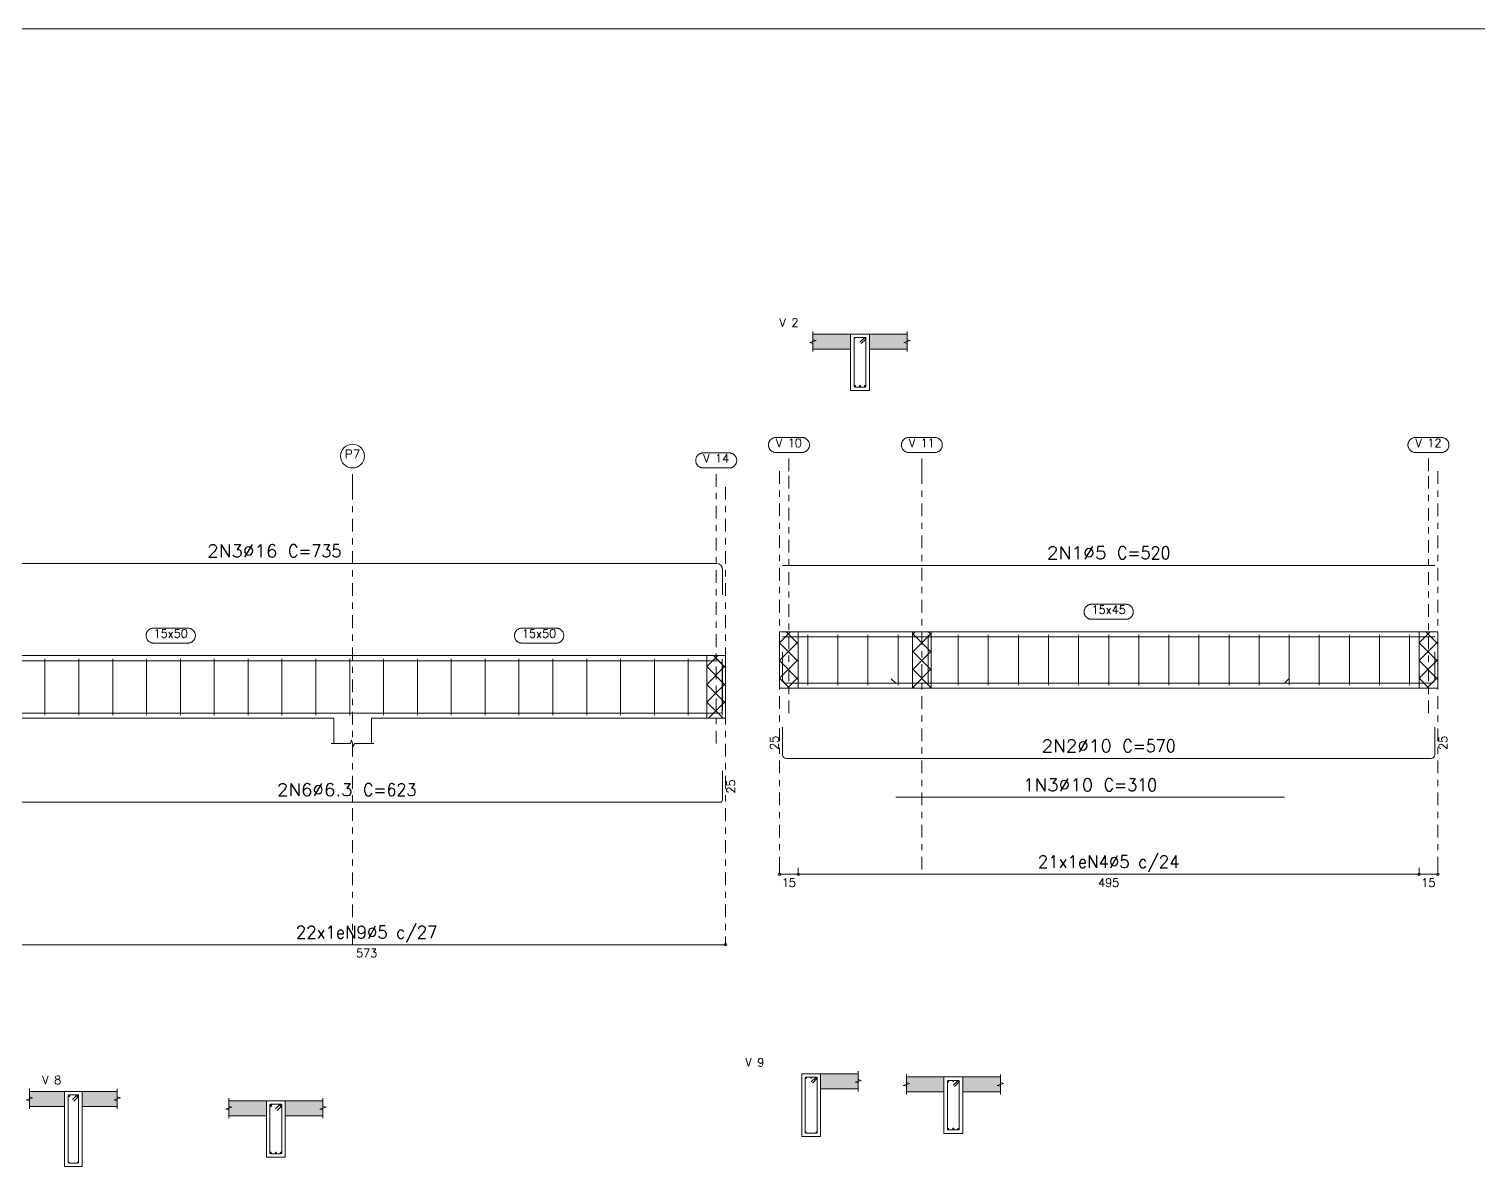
# Model space of a CAD drawing. Header units: millimetres. Extents: x 0 to 119, y 0 to 84.
# Drawn here: x 33.41 to 56.52, y 65.72 to 84 of the extents above; entities that cross this region are included whole.
import ezdxf
from ezdxf.enums import TextEntityAlignment as Align

# ---------------------------------------------------------------- set-up
doc = ezdxf.new("R2010")
doc.units = ezdxf.units.MM
doc.linetypes.add('CYPE_RAYAPUNTO', pattern=[0.4125, 0.2025, -0.105, 0, -0.105])
for name, color, linetype, lineweight in [('ARM_LONGITUDINAL_Ø10', 103, 'Continuous', 9), ('ARM_LONGITUDINAL_Ø12_5', 51, 'Continuous', 9), ('ARM_LONGITUDINAL_Ø16', 212, 'Continuous', 9), ('ARM_LONGITUDINAL_Ø5', 151, 'Continuous', 9), ('ARM_LONGITUDINAL_Ø6_3', 32, 'Continuous', 9), ('ARM_LONGITUDINAL_Ø8', 32, 'Continuous', 9), ('ARM_TRANSVERSAL_Ø5', 151, 'Continuous', 9), ('ELE_ARM_TRANS_TXT_EST', 3, 'Continuous', 9), ('ELE_CONT_NOS', 122, 'Continuous', 9), ('ELE_CONT_VIG_CONCRETO', 2, 'Continuous', 9), ('ELE_COT_COT_ANCORAGENS', 3, 'Continuous', 0), ('ELE_COT_COT_EST', 3, 'Continuous', 0), ('ELE_COT_COT_LIN_APOIOS', 2, 'CYPE_RAYAPUNTO', 0), ('ELE_COT_TEXTOS_ESTRIBOS', 122, 'Continuous', 0), ('ELE_REF_COT_LIN_AUX_COTA', 2, 'CYPE_RAYAPUNTO', 9), ('ELE_REF_NOME_PORTICO', 3, 'Continuous', 9), ('ELE_REF_REF_NOME', 3, 'Continuous', 9), ('ELE_REF_REF_REFERENCIA', 3, 'Continuous', 9), ('ELE_REF_TEXTO_REF_NOME', 3, 'Continuous', 9), ('ELE_REF_TEXTO_REF_REFERENCIA', 3, 'Continuous', 9), ('POR_ARM_LONG_ARM_TEXTOS', 3, 'Continuous', 9), ('POR_ARM_LONG_TXT_COMP', 3, 'Continuous', 9), ('QUAD_BORDA', 1, 'Continuous', 20), ('QUAD_LIMITES', 2, 'Continuous', 0), ('SEC_CONT_LAJES_CORTE', 8, 'Continuous', 9), ('SEC_CONT_VIG_CONCRETO_CORTE', 2, 'Continuous', 9)]:
    doc.layers.add(name, color=color, linetype=linetype, lineweight=lineweight)
doc.styles.add('CYPETXT', font='', dxfattribs={"height": 0.2})
doc.styles.get('CYPETXT').set_extended_font_data('romans')

msp = doc.modelspace()

# ---------------------------------------------------------------- hatches: boundary and pattern name
at = {"layer": 'SEC_CONT_LAJES_CORTE', "true_color": 0xdad7d3}
for points in [[(45.918, 79.135), (46.518, 79.135), (46.518, 78.895), (45.918, 78.895)], [(47.418, 79.135), (46.818, 79.135), (46.818, 78.895), (47.418, 78.895)], [(46.639, 67.337), (46.039, 67.337), (46.039, 67.097), (46.639, 67.097)], [(47.407, 67.287), (48.007, 67.287), (48.007, 67.047), (47.407, 67.047)], [(48.907, 67.287), (48.307, 67.287), (48.307, 67.047), (48.907, 67.047)], [(33.421, 67.057), (33.981, 67.057), (33.981, 66.817), (33.421, 66.817)], [(34.821, 67.057), (34.261, 67.057), (34.261, 66.817), (34.821, 66.817)], [(36.601, 66.907), (37.201, 66.907), (37.201, 66.667), (36.601, 66.667)], [(38.101, 66.907), (37.501, 66.907), (37.501, 66.667), (38.101, 66.667)]]:
    msp.add_hatch(color=254, dxfattribs=at).paths.add_polyline_path(points, flags=0)

# ---------------------------------------------------------------- linework, layer by layer
at = {"layer": 'ARM_LONGITUDINAL_Ø10'}
for p, q in [((47.237, 73.568), (47.166, 73.638)), ((53.437, 73.568), (53.508, 73.638))]:
    msp.add_line(p, q, dxfattribs=at)
for points in [[(55.834, 74.068), (55.834, 73.628), (55.83, 73.605), (55.817, 73.585), (55.797, 73.572), (55.774, 73.568), (45.494, 73.568), (45.471, 73.572), (45.452, 73.585), (45.439, 73.605), (45.434, 73.628), (45.434, 74.068)], [(47.237, 73.568), (53.437, 73.568)], [(55.834, 72.866), (55.834, 72.426), (55.83, 72.403), (55.817, 72.383), (55.797, 72.37), (55.774, 72.366), (45.494, 72.366), (45.471, 72.37), (45.452, 72.383), (45.439, 72.403), (45.434, 72.426), (45.434, 72.866)], [(47.237, 71.746), (53.437, 71.746)]]:
    msp.add_lwpolyline(points, dxfattribs=at)
for centre in [(46.588, 78.305), (46.668, 78.305), (46.748, 78.305), (48.077, 66.457), (48.237, 66.457), (37.271, 66.077), (37.351, 66.077), (37.431, 66.077)]:
    msp.add_circle(centre, 0.01, dxfattribs=at)
at = {"layer": 'ARM_LONGITUDINAL_Ø12_5'}
for centre in [(34.053, 66.985), (34.188, 66.985), (37.273, 66.835), (37.428, 66.835), (48.157, 66.459)]:
    msp.add_circle(centre, 0.0125, dxfattribs=at)
at = {"layer": 'ARM_LONGITUDINAL_Ø16'}
for points in [[(44.474, 74.976), (44.474, 75.38), (44.467, 75.417), (44.446, 75.448), (44.415, 75.469), (44.378, 75.476), (30.274, 75.476)], [(44.474, 73.424), (44.474, 73.828), (44.467, 73.864), (44.446, 73.896), (44.415, 73.916), (44.378, 73.924), (30.274, 73.924)]]:
    msp.add_lwpolyline(points, dxfattribs=at)
at = {"layer": 'ARM_LONGITUDINAL_Ø5'}
for points in [[(55.834, 75.446), (45.434, 75.446)], [(55.834, 74.304), (45.434, 74.304)]]:
    msp.add_lwpolyline(points, dxfattribs=at)
for centre in [(46.583, 79.07), (46.753, 79.07), (48.075, 67.206), (48.239, 67.206), (37.273, 66.817), (37.428, 66.817)]:
    msp.add_circle(centre, 0.005, dxfattribs=at)
at = {"layer": 'ARM_LONGITUDINAL_Ø6_3'}
for points in [[(44.474, 73.588), (44.474, 73.125), (44.472, 73.111), (44.463, 73.099), (44.451, 73.091), (44.437, 73.088), (32.524, 73.088)], [(44.474, 72.168), (44.474, 71.706), (44.472, 71.692), (44.463, 71.679), (44.451, 71.671), (44.437, 71.668), (32.524, 71.668)]]:
    msp.add_lwpolyline(points, dxfattribs=at)
for centre in [(45.889, 67.271), (48.157, 67.221), (45.805, 66.403), (45.973, 66.403), (34.047, 65.924), (34.195, 65.924)]:
    msp.add_circle(centre, 0.0063, dxfattribs=at)
at = {"layer": 'ARM_LONGITUDINAL_Ø8'}
for centre in [(45.807, 67.269), (45.971, 67.269), (48.075, 67.219), (48.239, 67.219)]:
    msp.add_circle(centre, 0.008, dxfattribs=at)
at = {"layer": 'ARM_TRANSVERSAL_Ø5'}
for p, q in [((45.834, 74.336), (45.834, 73.536)), ((46.314, 74.336), (46.314, 73.536)), ((46.794, 74.336), (46.794, 73.536)), ((47.274, 74.336), (47.274, 73.536)), ((47.754, 74.336), (47.754, 73.536)), ((48.234, 74.336), (48.234, 73.536)), ((48.714, 74.336), (48.714, 73.536)), ((49.194, 74.336), (49.194, 73.536)), ((49.674, 74.336), (49.674, 73.536)), ((50.154, 74.336), (50.154, 73.536)), ((50.634, 74.336), (50.634, 73.536)), ((51.114, 74.336), (51.114, 73.536)), ((51.594, 74.336), (51.594, 73.536)), ((52.074, 74.336), (52.074, 73.536)), ((52.554, 74.336), (52.554, 73.536)), ((53.034, 74.336), (53.034, 73.536)), ((53.514, 74.336), (53.514, 73.536)), ((53.994, 74.336), (53.994, 73.536)), ((54.474, 74.336), (54.474, 73.536)), ((54.954, 74.336), (54.954, 73.536)), ((55.434, 74.336), (55.434, 73.536)), ((33.669, 73.956), (33.669, 73.056)), ((34.209, 73.956), (34.209, 73.056)), ((34.749, 73.956), (34.749, 73.056)), ((35.289, 73.956), (35.289, 73.056)), ((35.829, 73.956), (35.829, 73.056)), ((36.369, 73.956), (36.369, 73.056)), ((36.909, 73.956), (36.909, 73.056)), ((37.449, 73.956), (37.449, 73.056)), ((37.989, 73.956), (37.989, 73.056)), ((38.529, 73.956), (38.529, 73.056)), ((39.069, 73.956), (39.069, 73.056)), ((39.609, 73.956), (39.609, 73.056)), ((40.149, 73.956), (40.149, 73.056)), ((40.689, 73.956), (40.689, 73.056)), ((41.229, 73.956), (41.229, 73.056)), ((41.769, 73.956), (41.769, 73.056)), ((42.309, 73.956), (42.309, 73.056)), ((42.849, 73.956), (42.849, 73.056)), ((43.389, 73.956), (43.389, 73.056)), ((43.929, 73.956), (43.929, 73.056)), ((44.469, 73.956), (44.469, 73.056))]:
    msp.add_line(p, q, dxfattribs=at)
for points in [[(46.688, 78.984), (46.759, 79.054), (46.761, 79.057), (46.762, 79.059), (46.763, 79.062), (46.763, 79.065), (46.763, 79.068), (46.762, 79.071), (46.761, 79.073), (46.759, 79.076), (46.757, 79.078), (46.754, 79.079), (46.751, 79.08), (46.748, 79.08), (46.588, 79.08), (46.583, 79.079), (46.578, 79.076), (46.575, 79.071), (46.573, 79.065), (46.573, 78.305), (46.575, 78.299), (46.578, 78.294), (46.583, 78.291), (46.588, 78.29), (46.748, 78.29), (46.754, 78.291), (46.759, 78.294), (46.762, 78.299), (46.763, 78.305), (46.763, 79.065), (46.763, 79.068), (46.762, 79.071), (46.761, 79.073), (46.759, 79.076), (46.757, 79.078), (46.754, 79.079), (46.751, 79.08), (46.748, 79.08), (46.746, 79.08), (46.744, 79.079), (46.742, 79.078), (46.74, 79.077), (46.738, 79.076), (46.667, 79.005)], [(45.91, 67.189), (45.98, 67.26), (45.982, 67.262), (45.983, 67.264), (45.984, 67.266), (45.984, 67.269), (45.984, 67.271), (45.983, 67.274), (45.982, 67.276), (45.98, 67.278), (45.978, 67.28), (45.976, 67.281), (45.974, 67.282), (45.971, 67.282), (45.807, 67.282), (45.802, 67.281), (45.798, 67.278), (45.795, 67.274), (45.794, 67.269), (45.794, 66.405), (45.795, 66.4), (45.798, 66.396), (45.802, 66.393), (45.807, 66.392), (45.971, 66.392), (45.976, 66.393), (45.98, 66.396), (45.983, 66.4), (45.984, 66.405), (45.984, 67.269), (45.984, 67.271), (45.983, 67.274), (45.982, 67.276), (45.98, 67.278), (45.978, 67.28), (45.976, 67.281), (45.974, 67.282), (45.971, 67.282), (45.969, 67.282), (45.966, 67.281), (45.964, 67.28), (45.962, 67.278), (45.891, 67.207)], [(48.177, 67.136), (48.247, 67.206), (48.249, 67.209), (48.25, 67.211), (48.251, 67.214), (48.252, 67.217), (48.251, 67.22), (48.25, 67.223), (48.249, 67.225), (48.247, 67.227), (48.245, 67.229), (48.242, 67.231), (48.24, 67.232), (48.237, 67.232), (48.077, 67.232), (48.071, 67.231), (48.066, 67.227), (48.063, 67.223), (48.062, 67.217), (48.062, 66.457), (48.063, 66.451), (48.066, 66.446), (48.071, 66.443), (48.077, 66.442), (48.237, 66.442), (48.242, 66.443), (48.247, 66.446), (48.25, 66.451), (48.252, 66.457), (48.252, 67.217), (48.251, 67.22), (48.25, 67.223), (48.249, 67.225), (48.247, 67.227), (48.245, 67.229), (48.242, 67.231), (48.24, 67.232), (48.237, 67.232), (48.234, 67.232), (48.232, 67.231), (48.23, 67.23), (48.228, 67.229), (48.226, 67.227), (48.155, 67.157)], [(34.13, 66.902), (34.201, 66.973), (34.203, 66.975), (34.205, 66.978), (34.206, 66.982), (34.206, 66.985), (34.206, 66.988), (34.205, 66.992), (34.203, 66.995), (34.201, 66.997), (34.198, 67), (34.195, 67.001), (34.192, 67.002), (34.188, 67.002), (34.053, 67.002), (34.047, 67.001), (34.041, 66.997), (34.037, 66.992), (34.036, 66.985), (34.036, 65.93), (34.037, 65.923), (34.041, 65.918), (34.047, 65.914), (34.053, 65.912), (34.188, 65.912), (34.195, 65.914), (34.201, 65.918), (34.205, 65.923), (34.206, 65.93), (34.206, 66.985), (34.206, 66.988), (34.205, 66.992), (34.203, 66.995), (34.201, 66.997), (34.198, 67), (34.195, 67.001), (34.192, 67.002), (34.188, 67.002), (34.185, 67.002), (34.182, 67.001), (34.179, 67), (34.176, 66.997), (34.105, 66.927)], [(37.37, 66.752), (37.441, 66.823), (37.443, 66.825), (37.445, 66.828), (37.446, 66.832), (37.446, 66.835), (37.446, 66.838), (37.445, 66.842), (37.443, 66.845), (37.441, 66.847), (37.438, 66.85), (37.435, 66.851), (37.432, 66.852), (37.428, 66.852), (37.273, 66.852), (37.267, 66.851), (37.261, 66.847), (37.257, 66.842), (37.256, 66.835), (37.256, 66.08), (37.257, 66.073), (37.261, 66.068), (37.267, 66.064), (37.273, 66.062), (37.428, 66.062), (37.435, 66.064), (37.441, 66.068), (37.445, 66.073), (37.446, 66.08), (37.446, 66.835), (37.446, 66.838), (37.445, 66.842), (37.443, 66.845), (37.441, 66.847), (37.438, 66.85), (37.435, 66.851), (37.432, 66.852), (37.428, 66.852), (37.425, 66.852), (37.422, 66.851), (37.419, 66.85), (37.416, 66.847), (37.345, 66.777)]]:
    msp.add_lwpolyline(points, dxfattribs=at)
at = {"layer": 'ELE_CONT_NOS'}
for p, q in [((45.384, 74.386), (45.384, 73.486)), ((55.884, 74.386), (55.884, 73.486)), ((44.524, 74.006), (44.524, 73.006)), ((38.274, 73.006), (38.274, 72.606)), ((38.874, 73.006), (38.874, 72.606))]:
    msp.add_line(p, q, dxfattribs=at)
at = {"layer": 'ELE_CONT_NOS', "lineweight": 0}
for p, q in [((45.384, 74.21), (45.56, 74.386)), ((45.384, 73.927), (45.684, 74.227)), ((45.684, 73.91), (45.384, 74.21)), ((45.684, 74.193), (45.491, 74.386)), ((47.504, 74.343), (47.548, 74.386)), ((47.504, 74.06), (47.804, 74.36)), ((47.804, 74.06), (47.504, 74.36)), ((47.804, 74.343), (47.761, 74.386)), ((55.584, 74.21), (55.76, 74.386)), ((55.584, 73.927), (55.884, 74.227)), ((55.884, 73.91), (55.584, 74.21)), ((55.884, 74.193), (55.691, 74.386)), ((44.224, 73.83), (44.4, 74.006)), ((44.524, 73.813), (44.331, 74.006)), ((47.504, 73.777), (47.804, 74.077)), ((47.804, 73.777), (47.504, 74.077)), ((44.224, 73.547), (44.524, 73.847)), ((44.524, 73.53), (44.224, 73.83)), ((45.384, 73.644), (45.684, 73.944)), ((45.684, 73.627), (45.384, 73.927)), ((47.504, 73.494), (47.804, 73.794)), ((47.804, 73.494), (47.504, 73.794)), ((55.584, 73.644), (55.884, 73.944)), ((55.884, 73.627), (55.584, 73.927)), ((44.224, 73.264), (44.524, 73.564)), ((44.524, 73.247), (44.224, 73.547)), ((45.543, 73.486), (45.384, 73.644)), ((45.509, 73.486), (45.684, 73.661)), ((47.53, 73.486), (47.504, 73.511)), ((47.779, 73.486), (47.804, 73.511)), ((55.743, 73.486), (55.584, 73.644)), ((55.709, 73.486), (55.884, 73.661)), ((44.483, 73.006), (44.224, 73.264)), ((44.249, 73.006), (44.524, 73.281))]:
    msp.add_line(p, q, dxfattribs=at)
at = {"layer": 'ELE_CONT_NOS'}
for points in [[(45.384, 74.386), (45.684, 74.386)], [(55.584, 74.386), (55.884, 74.386)], [(38.274, 74.006), (38.874, 74.006)], [(44.224, 74.006), (44.524, 74.006)], [(45.384, 73.486), (45.684, 73.486)], [(55.584, 73.486), (55.884, 73.486)], [(44.224, 73.006), (44.524, 73.006)], [(38.234, 72.606), (38.544, 72.606), (38.559, 72.656), (38.589, 72.556), (38.604, 72.606), (38.914, 72.606)]]:
    msp.add_lwpolyline(points, dxfattribs=at)
at = {"layer": 'ELE_CONT_NOS', "lineweight": 0}
for points in [[(45.384, 74.386), (45.384, 73.486), (45.684, 73.486), (45.684, 74.386), (45.384, 74.386)], [(47.504, 74.386), (47.504, 73.486), (47.804, 73.486), (47.804, 74.386), (47.504, 74.386)], [(55.584, 74.386), (55.584, 73.486), (55.884, 73.486), (55.884, 74.386), (55.584, 74.386)], [(44.224, 74.006), (44.224, 73.006), (44.524, 73.006), (44.524, 74.006), (44.224, 74.006)]]:
    msp.add_lwpolyline(points, close=True, dxfattribs=at)
at = {"layer": 'ELE_CONT_VIG_CONCRETO'}
for p, q in [((45.684, 74.386), (47.654, 74.386)), ((47.654, 74.386), (55.584, 74.386)), ((33.074, 74.006), (38.274, 74.006)), ((38.874, 74.006), (44.224, 74.006)), ((45.684, 73.486), (47.654, 73.486)), ((47.654, 73.486), (55.584, 73.486)), ((33.074, 73.006), (38.274, 73.006)), ((38.874, 73.006), (44.224, 73.006))]:
    msp.add_line(p, q, dxfattribs=at)
at = {"layer": 'ELE_COT_COT_EST'}
for p, q in [((45.384, 70.519), (45.384, 70.619)), ((45.684, 70.519), (45.684, 70.619)), ((55.584, 70.519), (55.584, 70.619))]:
    msp.add_line(p, q, dxfattribs=at)
for points in [[(45.384, 70.519), (45.684, 70.519), (45.684, 70.619)], [(45.684, 70.519), (55.584, 70.519), (55.584, 70.619)], [(55.584, 70.519), (55.884, 70.519), (55.884, 70.619)], [(33.074, 69.395), (44.524, 69.395), (44.524, 69.495)]]:
    msp.add_lwpolyline(points, dxfattribs=at)
for centre in [(45.384, 70.519), (45.684, 70.519), (45.684, 70.519), (55.584, 70.519), (55.584, 70.519), (55.884, 70.519), (44.524, 69.395)]:
    msp.add_circle(centre, 0.02, dxfattribs=at)
at = {"layer": 'ELE_COT_COT_LIN_APOIOS'}
for p, q in [((45.384, 76.946), (45.384, 70.519)), ((45.384, 76.946), (45.384, 70.519)), ((47.654, 76.946), (47.654, 70.519)), ((55.884, 76.946), (55.884, 70.519)), ((55.884, 76.946), (55.884, 70.519)), ((38.574, 76.699), (38.574, 69.395)), ((44.524, 76.699), (44.524, 69.395))]:
    msp.add_line(p, q, dxfattribs=at)
at = {"layer": 'ELE_REF_COT_LIN_AUX_COTA'}
for p, q in [((45.534, 76.946), (45.534, 77.246)), ((47.654, 76.946), (47.654, 77.246)), ((55.734, 76.946), (55.734, 77.246)), ((38.574, 76.699), (38.574, 76.999)), ((44.374, 76.699), (44.374, 76.999)), ((45.534, 73.086), (45.534, 76.946)), ((55.734, 73.086), (55.734, 76.946)), ((44.374, 72.606), (44.374, 76.699))]:
    msp.add_line(p, q, dxfattribs=at)
at = {"layer": 'ELE_REF_REF_NOME'}
for points in [[(50.907, 74.826), (50.915, 74.825), (50.923, 74.825), (50.931, 74.823), (50.939, 74.821), (50.947, 74.819), (50.954, 74.816), (50.962, 74.813), (50.969, 74.809), (50.975, 74.805), (50.982, 74.8), (50.988, 74.795), (50.994, 74.789), (50.999, 74.783), (51.004, 74.777), (51.009, 74.77), (51.013, 74.763), (51.016, 74.756), (51.019, 74.749), (51.022, 74.741), (51.024, 74.734), (51.026, 74.726), (51.027, 74.718), (51.027, 74.71), (51.027, 74.702), (51.027, 74.694), (51.026, 74.686), (51.024, 74.678), (51.022, 74.67), (51.019, 74.663), (51.016, 74.655), (51.013, 74.648), (51.009, 74.641), (51.004, 74.635), (50.999, 74.628), (50.994, 74.622), (50.988, 74.617), (50.982, 74.612), (50.975, 74.607), (50.969, 74.602), (50.962, 74.599), (50.954, 74.595), (50.947, 74.592), (50.939, 74.59), (50.931, 74.588), (50.923, 74.587), (50.915, 74.586), (50.907, 74.586), (50.361, 74.586), (50.353, 74.586), (50.345, 74.587), (50.338, 74.588), (50.33, 74.59), (50.322, 74.592), (50.315, 74.595), (50.307, 74.599), (50.3, 74.602), (50.294, 74.607), (50.287, 74.612), (50.281, 74.617), (50.275, 74.622), (50.27, 74.628), (50.265, 74.635), (50.26, 74.641), (50.256, 74.648), (50.253, 74.655), (50.249, 74.663), (50.247, 74.67), (50.245, 74.678), (50.243, 74.686), (50.242, 74.694), (50.242, 74.702), (50.242, 74.71), (50.242, 74.718), (50.243, 74.726), (50.245, 74.734), (50.247, 74.741), (50.249, 74.749), (50.253, 74.756), (50.256, 74.763), (50.26, 74.77), (50.265, 74.777), (50.27, 74.783), (50.275, 74.789), (50.281, 74.795), (50.287, 74.8), (50.294, 74.805), (50.3, 74.809), (50.307, 74.813), (50.315, 74.816), (50.322, 74.819), (50.33, 74.821), (50.338, 74.823), (50.345, 74.825), (50.353, 74.825), (50.361, 74.826), (50.907, 74.826)], [(35.947, 74.446), (35.955, 74.445), (35.963, 74.445), (35.971, 74.443), (35.979, 74.441), (35.987, 74.439), (35.994, 74.436), (36.002, 74.433), (36.009, 74.429), (36.015, 74.425), (36.022, 74.42), (36.028, 74.415), (36.034, 74.409), (36.039, 74.403), (36.044, 74.397), (36.049, 74.39), (36.053, 74.383), (36.056, 74.376), (36.059, 74.369), (36.062, 74.361), (36.064, 74.353), (36.066, 74.346), (36.067, 74.338), (36.067, 74.33), (36.067, 74.322), (36.067, 74.314), (36.066, 74.306), (36.064, 74.298), (36.062, 74.29), (36.059, 74.282), (36.056, 74.275), (36.053, 74.268), (36.049, 74.261), (36.044, 74.254), (36.039, 74.248), (36.034, 74.242), (36.028, 74.237), (36.022, 74.231), (36.015, 74.227), (36.009, 74.222), (36.002, 74.219), (35.994, 74.215), (35.987, 74.212), (35.979, 74.21), (35.971, 74.208), (35.963, 74.207), (35.955, 74.206), (35.947, 74.206), (35.401, 74.206), (35.393, 74.206), (35.385, 74.207), (35.378, 74.208), (35.37, 74.21), (35.362, 74.212), (35.355, 74.215), (35.347, 74.219), (35.34, 74.222), (35.333, 74.227), (35.327, 74.231), (35.321, 74.237), (35.315, 74.242), (35.31, 74.248), (35.305, 74.254), (35.3, 74.261), (35.296, 74.268), (35.293, 74.275), (35.289, 74.282), (35.287, 74.29), (35.285, 74.298), (35.283, 74.306), (35.282, 74.314), (35.281, 74.322), (35.281, 74.33), (35.282, 74.338), (35.283, 74.346), (35.285, 74.353), (35.287, 74.361), (35.289, 74.369), (35.293, 74.376), (35.296, 74.383), (35.3, 74.39), (35.305, 74.397), (35.31, 74.403), (35.315, 74.409), (35.321, 74.415), (35.327, 74.42), (35.333, 74.425), (35.34, 74.429), (35.347, 74.433), (35.355, 74.436), (35.362, 74.439), (35.37, 74.441), (35.378, 74.443), (35.385, 74.445), (35.393, 74.445), (35.401, 74.446), (35.947, 74.446)], [(41.822, 74.446), (41.83, 74.445), (41.838, 74.445), (41.846, 74.443), (41.854, 74.441), (41.862, 74.439), (41.869, 74.436), (41.877, 74.433), (41.884, 74.429), (41.89, 74.425), (41.897, 74.42), (41.903, 74.415), (41.909, 74.409), (41.914, 74.403), (41.919, 74.397), (41.924, 74.39), (41.928, 74.383), (41.931, 74.376), (41.934, 74.369), (41.937, 74.361), (41.939, 74.353), (41.941, 74.346), (41.942, 74.338), (41.942, 74.33), (41.942, 74.322), (41.942, 74.314), (41.941, 74.306), (41.939, 74.298), (41.937, 74.29), (41.934, 74.282), (41.931, 74.275), (41.928, 74.268), (41.924, 74.261), (41.919, 74.254), (41.914, 74.248), (41.909, 74.242), (41.903, 74.237), (41.897, 74.231), (41.89, 74.227), (41.884, 74.222), (41.877, 74.219), (41.869, 74.215), (41.862, 74.212), (41.854, 74.21), (41.846, 74.208), (41.838, 74.207), (41.83, 74.206), (41.822, 74.206), (41.276, 74.206), (41.268, 74.206), (41.26, 74.207), (41.253, 74.208), (41.245, 74.21), (41.237, 74.212), (41.23, 74.215), (41.222, 74.219), (41.215, 74.222), (41.208, 74.227), (41.202, 74.231), (41.196, 74.237), (41.19, 74.242), (41.185, 74.248), (41.18, 74.254), (41.175, 74.261), (41.171, 74.268), (41.168, 74.275), (41.164, 74.282), (41.162, 74.29), (41.16, 74.298), (41.158, 74.306), (41.157, 74.314), (41.156, 74.322), (41.156, 74.33), (41.157, 74.338), (41.158, 74.346), (41.16, 74.353), (41.162, 74.361), (41.164, 74.369), (41.168, 74.376), (41.171, 74.383), (41.175, 74.39), (41.18, 74.397), (41.185, 74.403), (41.19, 74.409), (41.196, 74.415), (41.202, 74.42), (41.208, 74.425), (41.215, 74.429), (41.222, 74.433), (41.23, 74.436), (41.237, 74.439), (41.245, 74.441), (41.253, 74.443), (41.26, 74.445), (41.268, 74.445), (41.276, 74.446), (41.822, 74.446)]]:
    msp.add_lwpolyline(points, close=True, dxfattribs=at)
at = {"layer": 'ELE_REF_REF_REFERENCIA'}
for points in [[(45.741, 77.486), (45.749, 77.485), (45.757, 77.485), (45.765, 77.483), (45.773, 77.481), (45.781, 77.479), (45.788, 77.476), (45.796, 77.473), (45.803, 77.469), (45.809, 77.465), (45.816, 77.46), (45.822, 77.455), (45.828, 77.449), (45.833, 77.443), (45.838, 77.437), (45.843, 77.43), (45.847, 77.423), (45.85, 77.416), (45.853, 77.409), (45.856, 77.401), (45.858, 77.394), (45.86, 77.386), (45.861, 77.378), (45.861, 77.37), (45.861, 77.362), (45.861, 77.354), (45.86, 77.346), (45.858, 77.338), (45.856, 77.33), (45.853, 77.323), (45.85, 77.315), (45.847, 77.308), (45.843, 77.301), (45.838, 77.295), (45.833, 77.288), (45.828, 77.282), (45.822, 77.277), (45.816, 77.272), (45.809, 77.267), (45.803, 77.262), (45.796, 77.259), (45.788, 77.255), (45.781, 77.252), (45.773, 77.25), (45.765, 77.248), (45.757, 77.247), (45.749, 77.246), (45.741, 77.246), (45.327, 77.246), (45.319, 77.246), (45.311, 77.247), (45.304, 77.248), (45.296, 77.25), (45.288, 77.252), (45.281, 77.255), (45.273, 77.259), (45.266, 77.262), (45.26, 77.267), (45.253, 77.272), (45.247, 77.277), (45.241, 77.282), (45.236, 77.288), (45.231, 77.295), (45.226, 77.301), (45.222, 77.308), (45.219, 77.315), (45.215, 77.323), (45.213, 77.33), (45.211, 77.338), (45.209, 77.346), (45.208, 77.354), (45.208, 77.362), (45.208, 77.37), (45.208, 77.378), (45.209, 77.386), (45.211, 77.394), (45.213, 77.401), (45.215, 77.409), (45.219, 77.416), (45.222, 77.423), (45.226, 77.43), (45.231, 77.437), (45.236, 77.443), (45.241, 77.449), (45.247, 77.455), (45.253, 77.46), (45.26, 77.465), (45.266, 77.469), (45.273, 77.473), (45.281, 77.476), (45.288, 77.479), (45.296, 77.481), (45.304, 77.483), (45.311, 77.485), (45.319, 77.485), (45.327, 77.486), (45.741, 77.486)], [(47.861, 77.486), (47.869, 77.485), (47.877, 77.485), (47.885, 77.483), (47.893, 77.481), (47.901, 77.479), (47.908, 77.476), (47.916, 77.473), (47.923, 77.469), (47.929, 77.465), (47.936, 77.46), (47.942, 77.455), (47.948, 77.449), (47.953, 77.443), (47.958, 77.437), (47.963, 77.43), (47.967, 77.423), (47.97, 77.416), (47.973, 77.409), (47.976, 77.401), (47.978, 77.394), (47.98, 77.386), (47.981, 77.378), (47.981, 77.37), (47.981, 77.362), (47.981, 77.354), (47.98, 77.346), (47.978, 77.338), (47.976, 77.33), (47.973, 77.323), (47.97, 77.315), (47.967, 77.308), (47.963, 77.301), (47.958, 77.295), (47.953, 77.288), (47.948, 77.282), (47.942, 77.277), (47.936, 77.272), (47.929, 77.267), (47.923, 77.262), (47.916, 77.259), (47.908, 77.255), (47.901, 77.252), (47.893, 77.25), (47.885, 77.248), (47.877, 77.247), (47.869, 77.246), (47.861, 77.246), (47.447, 77.246), (47.439, 77.246), (47.431, 77.247), (47.424, 77.248), (47.416, 77.25), (47.408, 77.252), (47.401, 77.255), (47.393, 77.259), (47.386, 77.262), (47.38, 77.267), (47.373, 77.272), (47.367, 77.277), (47.361, 77.282), (47.356, 77.288), (47.351, 77.295), (47.346, 77.301), (47.342, 77.308), (47.339, 77.315), (47.335, 77.323), (47.333, 77.33), (47.331, 77.338), (47.329, 77.346), (47.328, 77.354), (47.328, 77.362), (47.328, 77.37), (47.328, 77.378), (47.329, 77.386), (47.331, 77.394), (47.333, 77.401), (47.335, 77.409), (47.339, 77.416), (47.342, 77.423), (47.346, 77.43), (47.351, 77.437), (47.356, 77.443), (47.361, 77.449), (47.367, 77.455), (47.373, 77.46), (47.38, 77.465), (47.386, 77.469), (47.393, 77.473), (47.401, 77.476), (47.408, 77.479), (47.416, 77.481), (47.424, 77.483), (47.431, 77.485), (47.439, 77.485), (47.447, 77.486), (47.861, 77.486)], [(55.941, 77.486), (55.949, 77.485), (55.957, 77.485), (55.965, 77.483), (55.973, 77.481), (55.981, 77.479), (55.988, 77.476), (55.996, 77.473), (56.003, 77.469), (56.009, 77.465), (56.016, 77.46), (56.022, 77.455), (56.028, 77.449), (56.033, 77.443), (56.038, 77.437), (56.043, 77.43), (56.047, 77.423), (56.05, 77.416), (56.053, 77.409), (56.056, 77.401), (56.058, 77.394), (56.06, 77.386), (56.061, 77.378), (56.061, 77.37), (56.061, 77.362), (56.061, 77.354), (56.06, 77.346), (56.058, 77.338), (56.056, 77.33), (56.053, 77.323), (56.05, 77.315), (56.047, 77.308), (56.043, 77.301), (56.038, 77.295), (56.033, 77.288), (56.028, 77.282), (56.022, 77.277), (56.016, 77.272), (56.009, 77.267), (56.003, 77.262), (55.996, 77.259), (55.988, 77.255), (55.981, 77.252), (55.973, 77.25), (55.965, 77.248), (55.957, 77.247), (55.949, 77.246), (55.941, 77.246), (55.527, 77.246), (55.519, 77.246), (55.511, 77.247), (55.504, 77.248), (55.496, 77.25), (55.488, 77.252), (55.481, 77.255), (55.473, 77.259), (55.466, 77.262), (55.46, 77.267), (55.453, 77.272), (55.447, 77.277), (55.441, 77.282), (55.436, 77.288), (55.431, 77.295), (55.426, 77.301), (55.422, 77.308), (55.419, 77.315), (55.415, 77.323), (55.413, 77.33), (55.411, 77.338), (55.409, 77.346), (55.408, 77.354), (55.408, 77.362), (55.408, 77.37), (55.408, 77.378), (55.409, 77.386), (55.411, 77.394), (55.413, 77.401), (55.415, 77.409), (55.419, 77.416), (55.422, 77.423), (55.426, 77.43), (55.431, 77.437), (55.436, 77.443), (55.441, 77.449), (55.447, 77.455), (55.453, 77.46), (55.46, 77.465), (55.466, 77.469), (55.473, 77.473), (55.481, 77.476), (55.488, 77.479), (55.496, 77.481), (55.504, 77.483), (55.511, 77.485), (55.519, 77.485), (55.527, 77.486), (55.941, 77.486)], [(44.581, 77.239), (44.589, 77.238), (44.597, 77.238), (44.605, 77.236), (44.613, 77.234), (44.621, 77.232), (44.628, 77.229), (44.636, 77.226), (44.643, 77.222), (44.649, 77.218), (44.656, 77.213), (44.662, 77.208), (44.668, 77.202), (44.673, 77.196), (44.678, 77.19), (44.683, 77.183), (44.687, 77.176), (44.69, 77.169), (44.693, 77.162), (44.696, 77.154), (44.698, 77.146), (44.7, 77.139), (44.701, 77.131), (44.701, 77.123), (44.701, 77.115), (44.701, 77.107), (44.7, 77.099), (44.698, 77.091), (44.696, 77.083), (44.693, 77.076), (44.69, 77.068), (44.687, 77.061), (44.683, 77.054), (44.678, 77.047), (44.673, 77.041), (44.668, 77.035), (44.662, 77.03), (44.656, 77.024), (44.649, 77.02), (44.643, 77.015), (44.636, 77.012), (44.628, 77.008), (44.621, 77.005), (44.613, 77.003), (44.605, 77.001), (44.597, 77), (44.589, 76.999), (44.581, 76.999), (44.167, 76.999), (44.159, 76.999), (44.151, 77), (44.144, 77.001), (44.136, 77.003), (44.128, 77.005), (44.121, 77.008), (44.113, 77.012), (44.106, 77.015), (44.099, 77.02), (44.093, 77.024), (44.087, 77.03), (44.081, 77.035), (44.076, 77.041), (44.071, 77.047), (44.066, 77.054), (44.062, 77.061), (44.059, 77.068), (44.055, 77.076), (44.053, 77.083), (44.051, 77.091), (44.049, 77.099), (44.048, 77.107), (44.047, 77.115), (44.047, 77.123), (44.048, 77.131), (44.049, 77.139), (44.051, 77.146), (44.053, 77.154), (44.055, 77.162), (44.059, 77.169), (44.062, 77.176), (44.066, 77.183), (44.071, 77.19), (44.076, 77.196), (44.081, 77.202), (44.087, 77.208), (44.093, 77.213), (44.099, 77.218), (44.106, 77.222), (44.113, 77.226), (44.121, 77.229), (44.128, 77.232), (44.136, 77.234), (44.144, 77.236), (44.151, 77.238), (44.159, 77.238), (44.167, 77.239), (44.581, 77.239)]]:
    msp.add_lwpolyline(points, close=True, dxfattribs=at)
msp.add_circle((38.574, 77.189), 0.19, dxfattribs=at)
at = {"layer": 'QUAD_BORDA'}
msp.add_lwpolyline([(0, 0), (118.8, 0), (118.8, 84), (0, 84), (0, 0)], close=True, dxfattribs=at)
at = {"layer": 'QUAD_LIMITES'}
msp.add_lwpolyline([(0, 0), (118.8, 0), (118.8, 84), (0, 84), (0, 0)], close=True, dxfattribs=at)
at = {"layer": 'SEC_CONT_LAJES_CORTE'}
for points in [[(45.918, 79.175), (45.918, 79.045), (45.968, 79.03), (45.868, 79), (45.918, 78.985), (45.918, 78.855)], [(45.918, 79.135), (46.518, 79.135), (46.518, 78.895), (45.918, 78.895)], [(47.418, 79.135), (46.818, 79.135), (46.818, 78.895), (47.418, 78.895)], [(47.418, 79.175), (47.418, 79.045), (47.468, 79.03), (47.368, 79), (47.418, 78.985), (47.418, 78.855)], [(46.639, 67.337), (46.039, 67.337), (46.039, 67.097), (46.639, 67.097)], [(46.639, 67.377), (46.639, 67.247), (46.689, 67.232), (46.589, 67.202), (46.639, 67.187), (46.639, 67.057)], [(47.407, 67.327), (47.407, 67.197), (47.457, 67.182), (47.357, 67.152), (47.407, 67.137), (47.407, 67.007)], [(47.407, 67.287), (48.007, 67.287), (48.007, 67.047), (47.407, 67.047)], [(48.907, 67.287), (48.307, 67.287), (48.307, 67.047), (48.907, 67.047)], [(48.907, 67.327), (48.907, 67.197), (48.957, 67.182), (48.857, 67.152), (48.907, 67.137), (48.907, 67.007)], [(33.421, 67.097), (33.421, 66.967), (33.471, 66.952), (33.371, 66.922), (33.421, 66.907), (33.421, 66.777)], [(33.421, 67.057), (33.981, 67.057), (33.981, 66.817), (33.421, 66.817)], [(34.821, 67.057), (34.261, 67.057), (34.261, 66.817), (34.821, 66.817)], [(34.821, 67.097), (34.821, 66.967), (34.871, 66.952), (34.771, 66.922), (34.821, 66.907), (34.821, 66.777)], [(36.601, 66.947), (36.601, 66.817), (36.651, 66.802), (36.551, 66.772), (36.601, 66.757), (36.601, 66.627)], [(36.601, 66.907), (37.201, 66.907), (37.201, 66.667), (36.601, 66.667)], [(38.101, 66.907), (37.501, 66.907), (37.501, 66.667), (38.101, 66.667)], [(38.101, 66.947), (38.101, 66.817), (38.151, 66.802), (38.051, 66.772), (38.101, 66.757), (38.101, 66.627)]]:
    msp.add_lwpolyline(points, dxfattribs=at)
at = {"layer": 'SEC_CONT_LAJES_CORTE', "color": 254, "true_color": 0xdad7d3}
for points in [[(45.918, 79.135), (46.518, 79.135), (46.518, 78.895), (45.918, 78.895)], [(47.418, 79.135), (46.818, 79.135), (46.818, 78.895), (47.418, 78.895)], [(46.639, 67.337), (46.039, 67.337), (46.039, 67.097), (46.639, 67.097)], [(47.407, 67.287), (48.007, 67.287), (48.007, 67.047), (47.407, 67.047)], [(48.907, 67.287), (48.307, 67.287), (48.307, 67.047), (48.907, 67.047)], [(33.421, 67.057), (33.981, 67.057), (33.981, 66.817), (33.421, 66.817)], [(34.821, 67.057), (34.261, 67.057), (34.261, 66.817), (34.821, 66.817)], [(36.601, 66.907), (37.201, 66.907), (37.201, 66.667), (36.601, 66.667)], [(38.101, 66.907), (37.501, 66.907), (37.501, 66.667), (38.101, 66.667)]]:
    msp.add_lwpolyline(points, close=True, dxfattribs=at)
at = {"layer": 'SEC_CONT_VIG_CONCRETO_CORTE'}
for points in [[(46.818, 79.135), (46.518, 79.135), (46.518, 78.235), (46.818, 78.235), (46.818, 79.135)], [(46.039, 67.337), (45.739, 67.337), (45.739, 66.337), (46.039, 66.337), (46.039, 67.337)], [(48.307, 67.287), (48.007, 67.287), (48.007, 66.387), (48.307, 66.387), (48.307, 67.287)], [(34.261, 67.057), (33.981, 67.057), (33.981, 65.857), (34.261, 65.857), (34.261, 67.057)], [(37.501, 66.907), (37.201, 66.907), (37.201, 66.007), (37.501, 66.007), (37.501, 66.907)]]:
    msp.add_lwpolyline(points, close=True, dxfattribs=at)

# ---------------------------------------------------------------- texts
at = {"layer": 'ELE_ARM_TRANS_TXT_EST', "style": 'CYPETXT', "width": 0.837784}
for s, p, p2 in [('21x1eN4%%c5 c/24', (49.505, 70.619), (51.764, 70.619)), ('22x1eN9%%c5 c/27', (37.67, 69.495), (39.929, 69.495))]:
    msp.add_text(s, height=0.2, dxfattribs=at).set_placement(p, p2, align=Align.FIT)
at = {"layer": 'ELE_COT_COT_ANCORAGENS', "style": 'CYPETXT', "width": 0.872274}
for p, p2 in [((45.368, 72.504), (45.368, 72.728)), ((56.034, 72.504), (56.034, 72.728)), ((44.674, 71.806), (44.674, 72.03))]:
    msp.add_text('25', height=0.1333, rotation=90, dxfattribs=at).set_placement(p, p2, align=Align.FIT)
at = {"layer": 'ELE_COT_TEXTOS_ESTRIBOS', "style": 'CYPETXT', "width": 0.872274}
for s, p, p2 in [('15', (45.422, 70.319), (45.646, 70.319)), ('495', (50.466, 70.319), (50.802, 70.319)), ('15', (55.622, 70.319), (55.846, 70.319)), ('573', (38.631, 69.195), (38.967, 69.195))]:
    msp.add_text(s, height=0.1333, dxfattribs=at).set_placement(p, p2, align=Align.FIT)
at = {"layer": 'ELE_REF_NOME_PORTICO', "style": 'CYPETXT', "width": 0.796974}
for s, p, p2 in [('V 2', (45.384, 79.25), (45.686, 79.25)), ('V 9', (44.839, 67.452), (45.141, 67.452)), ('V 8', (33.626, 67.172), (33.928, 67.172))]:
    msp.add_text(s, height=0.1333, dxfattribs=at).set_placement(p, p2, align=Align.FIT)
at = {"layer": 'ELE_REF_TEXTO_REF_NOME', "style": 'CYPETXT', "width": 0.876123}
for s, p, p2 in [('15x45', (50.361, 74.672), (50.907, 74.672)), ('15x50', (35.401, 74.292), (35.947, 74.292)), ('15x50', (41.276, 74.292), (41.822, 74.292))]:
    msp.add_text(s, height=0.1333, dxfattribs=at).set_placement(p, p2, align=Align.FIT)
at = {"layer": 'ELE_REF_TEXTO_REF_REFERENCIA', "style": 'CYPETXT'}
for s, width, p, p2 in [('V 10', 0.816032, (45.327, 77.332), (45.741, 77.332)), ('V 11', 0.816032, (47.447, 77.332), (47.861, 77.332)), ('V 12', 0.816032, (55.527, 77.332), (55.941, 77.332)), ('P7', 0.935124, (38.451, 77.156), (38.697, 77.156)), ('V 14', 0.816032, (44.167, 77.085), (44.581, 77.085))]:
    msp.add_text(s, height=0.1333, dxfattribs=dict(at, width=width)).set_placement(p, p2, align=Align.FIT)
at = {"layer": 'POR_ARM_LONG_ARM_TEXTOS', "style": 'CYPETXT'}
for s, width, p, p2 in [('2N3%%c16', 0.940329, (36.256, 75.576), (37.378, 75.576)), ('2N1%%c5', 0.953428, (49.648, 75.546), (50.602, 75.546)), ('2N2%%c10', 0.940329, (49.564, 72.466), (50.686, 72.466)), ('2N6%%c6.3', 0.933581, (37.369, 71.768), (38.575, 71.768)), ('1N3%%c10', 0.940329, (49.267, 71.846), (50.389, 71.846))]:
    msp.add_text(s, height=0.2, dxfattribs=dict(at, width=width)).set_placement(p, p2, align=Align.FIT)
at = {"layer": 'POR_ARM_LONG_TXT_COMP', "style": 'CYPETXT', "width": 0.770929}
for s, p, p2 in [(' C=735', (37.418, 75.576), (38.396, 75.576)), (' C=520', (50.642, 75.546), (51.62, 75.546)), (' C=570', (50.726, 72.466), (51.704, 72.466)), (' C=623', (38.615, 71.768), (39.593, 71.768)), (' C=310', (50.429, 71.846), (51.407, 71.846))]:
    msp.add_text(s, height=0.2, dxfattribs=at).set_placement(p, p2, align=Align.FIT)

doc.saveas('drawing.dxf')
